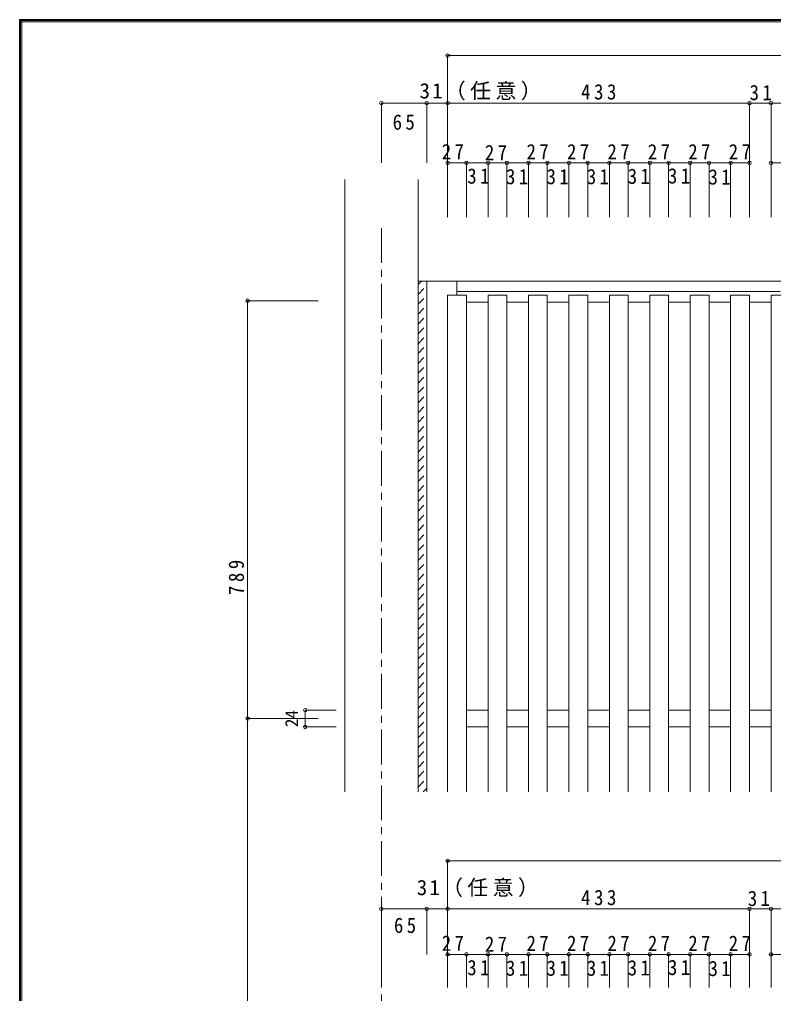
# Model space of a CAD drawing. Units: millimetres at full size, sheet at 1:10. Extents: x -2000 to 1900, y -1436 to 1392.
# Drawn here: x -2000 to -918, y -7 to 1392 of the extents above; entities that cross this region are included whole.
import ezdxf
from ezdxf.enums import TextEntityAlignment as Align

# ---------------------------------------------------------------- set-up
doc = ezdxf.new("R2010")
doc.units = ezdxf.units.MM
doc.header["$LTSCALE"] = 10
doc.header["$PDMODE"] = 32
doc.header["$PDSIZE"] = 5
doc.linetypes.add('CHAIN1', pattern=[8, 5, -1, 1, -1])
doc.linetypes.add('DASHED1', pattern=[1.8, 1.2, -0.6])
for name, color, linetype, lineweight in [('0-1_通り芯', 3, 'CHAIN1', 18), ('0-2_柱', 7, 'Continuous', 18), ('0-3_仕上', 7, 'Continuous', 18), ('0-A_文字', 7, 'Continuous', 18), ('0-B_寸法', 3, 'Continuous', 18), ('0-C_ハッチ', 3, 'Continuous', 18), ('F-0_F-0ﾚｲﾔ', 6, 'Continuous', 9)]:
    doc.layers.add(name, color=color, linetype=linetype, lineweight=lineweight)
doc.styles.add('ＭＳ ゴシック', font='')
doc.styles.get('ＭＳ ゴシック').set_extended_font_data('MS Gothic')

msp = doc.modelspace()

# ---------------------------------------------------------------- linework, layer by layer
at = {"layer": '0-1_通り芯'}
msp.add_line((-1480.81, 1092.26), (-1480.81, -1235.93), dxfattribs=at)
at = {"layer": '0-2_柱'}
for p, q in [((-1533.31, 1161.88), (-1533.31, 283.09)), ((-1428.31, 1161.88), (-1428.31, 283.09)), ((-1415.81, 1016.02), (-1415.81, 283.09)), ((-1385.81, 996.02), (-1385.81, 283.09)), ((-921.81, 996.02), (-921.81, 283.09))]:
    msp.add_line(p, q, dxfattribs=at)
at = {"layer": '0-3_仕上'}
for p, q in [((-1428.31, 1016.02), (26.47, 1016.02)), ((-1372.81, 1016.02), (-1372.81, 996.02)), ((-1385.81, 996.02), (-1358.81, 996.02)), ((-1372.81, 1001.02), (-962.81, 1001.02)), ((-1358.81, 996.02), (-1358.81, 283.09)), ((-1327.81, 996.02), (-1300.81, 996.02)), ((-1327.81, 996.02), (-1327.81, 283.09)), ((-1300.81, 996.02), (-1300.81, 283.09)), ((-1269.81, 996.02), (-1242.81, 996.02)), ((-1269.81, 996.02), (-1269.81, 283.09)), ((-1242.81, 996.02), (-1242.81, 283.09)), ((-1211.81, 996.02), (-1184.81, 996.02)), ((-1211.81, 996.02), (-1211.81, 283.09)), ((-1184.81, 996.02), (-1184.81, 283.09)), ((-1153.81, 996.02), (-1126.81, 996.02)), ((-1153.81, 996.02), (-1153.81, 283.09)), ((-1126.81, 996.02), (-1126.81, 283.09)), ((-1095.81, 996.02), (-1068.81, 996.02)), ((-1095.81, 996.02), (-1095.81, 283.09)), ((-1068.81, 996.02), (-1068.81, 283.09)), ((-1037.81, 996.02), (-1010.81, 996.02)), ((-1037.81, 996.02), (-1037.81, 283.09)), ((-1010.81, 996.02), (-1010.81, 283.09)), ((-979.81, 996.02), (-952.81, 996.02)), ((-979.81, 996.02), (-979.81, 283.09)), ((-952.81, 996.02), (-952.81, 283.09)), ((-921.81, 996.02), (-894.81, 996.02)), ((-1358.81, 986.02), (-1328.81, 986.02)), ((-1300.81, 986.02), (-1269.81, 986.02)), ((-1242.81, 986.02), (-1211.81, 986.02)), ((-1184.81, 986.02), (-1153.81, 986.02)), ((-1126.81, 986.02), (-1095.81, 986.02)), ((-1068.81, 986.02), (-1037.81, 986.02)), ((-1010.81, 986.02), (-979.81, 986.02)), ((-1358.81, 400.14), (-1327.81, 400.14)), ((-1300.81, 400.14), (-1269.81, 400.14)), ((-1242.81, 400.14), (-1211.81, 400.14)), ((-1184.81, 400.14), (-1153.81, 400.14)), ((-1126.81, 400.14), (-1095.81, 400.14)), ((-1068.81, 400.14), (-1037.81, 400.14)), ((-1010.81, 400.14), (-979.81, 400.14)), ((-952.81, 400.14), (-921.81, 400.14)), ((-1358.81, 376.14), (-1327.81, 376.14)), ((-1300.81, 376.14), (-1269.81, 376.14)), ((-1242.81, 376.14), (-1211.81, 376.14)), ((-1184.81, 376.14), (-1153.81, 376.14)), ((-1126.81, 376.14), (-1095.81, 376.14)), ((-1068.81, 376.14), (-1037.81, 376.14)), ((-1010.81, 376.14), (-979.81, 376.14)), ((-952.81, 376.14), (-921.81, 376.14))]:
    msp.add_line(p, q, dxfattribs=at)
at = {"layer": '0-A_文字'}
for p, q in [((-962.81, 1001.02), (-908.81, 1001.02)), ((-952.81, 986.02), (-921.81, 986.02))]:
    msp.add_line(p, q, dxfattribs=at)
at = {"layer": '0-B_寸法', "color": 4, "lineweight": 9}
for p, q in [((-1385.81, 1339.87), (-1385.81, 1271.49)), ((-1385.81, 1339.87), (-24.81, 1339.87)), ((-1590.07, 400.14), (-1590.07, 376.14)), ((-1590.07, 400.14), (-1545.9, 400.14)), ((-1590.07, 376.14), (-1545.9, 376.14))]:
    msp.add_line(p, q, dxfattribs=at)
at = {"layer": '0-B_寸法'}
for p, q in [((-1480.81, 1271.49), (-1415.81, 1271.49)), ((-1480.81, 1271.49), (-1480.81, 1185.91)), ((-1415.81, 1271.49), (-1415.81, 1185.91)), ((-1415.81, 1271.49), (-1385.81, 1271.49)), ((-1385.81, 1271.49), (-1385.81, 1185.91)), ((-1385.81, 1271.49), (-24.81, 1271.49)), ((-952.81, 1271.49), (-952.81, 1185.91)), ((-921.81, 1271.49), (-921.81, 1185.91)), ((-1385.81, 1185.91), (-1358.81, 1185.91)), ((-1385.81, 1185.91), (-1385.81, 1107.76)), ((-1358.81, 1185.91), (-1358.81, 1107.76)), ((-1358.81, 1185.91), (-1327.81, 1185.91)), ((-1327.81, 1185.91), (-1327.81, 1107.76)), ((-1327.81, 1185.91), (-1300.81, 1185.91)), ((-1300.81, 1185.91), (-1300.81, 1107.76)), ((-1300.81, 1185.91), (-1269.81, 1185.91)), ((-1269.81, 1185.91), (-1269.81, 1107.76)), ((-1269.81, 1185.91), (-1242.81, 1185.91)), ((-1242.81, 1185.91), (-1242.81, 1107.76)), ((-1242.81, 1185.91), (-1211.81, 1185.91)), ((-1211.81, 1185.91), (-1211.81, 1107.76)), ((-1211.81, 1185.91), (-1184.81, 1185.91)), ((-1184.81, 1185.91), (-1184.81, 1107.76)), ((-1184.81, 1185.91), (-1153.81, 1185.91)), ((-1153.81, 1185.91), (-1153.81, 1107.76)), ((-1153.81, 1185.91), (-1126.81, 1185.91)), ((-1126.81, 1185.91), (-1126.81, 1107.76)), ((-1126.81, 1185.91), (-1095.81, 1185.91)), ((-1095.81, 1185.91), (-1095.81, 1107.76)), ((-1095.81, 1185.91), (-1068.81, 1185.91)), ((-1068.81, 1185.91), (-1068.81, 1107.76)), ((-1068.81, 1185.91), (-1037.81, 1185.91)), ((-1037.81, 1185.91), (-1037.81, 1107.76)), ((-1037.81, 1185.91), (-1010.81, 1185.91)), ((-1010.81, 1185.91), (-1010.81, 1107.76)), ((-1010.81, 1185.91), (-979.81, 1185.91)), ((-979.81, 1185.91), (-979.81, 1107.76)), ((-979.81, 1185.91), (-952.81, 1185.91)), ((-952.81, 1185.91), (-952.81, 1107.76)), ((-921.81, 1185.91), (-894.81, 1185.91)), ((-921.81, 1185.91), (-921.81, 1107.76)), ((-1672.71, 988.02), (-1571.72, 988.02)), ((-1672.71, 988.02), (-1672.71, 388.14)), ((-1672.71, 388.14), (-1571.72, 388.14)), ((-1672.71, 388.14), (-1672.71, -449.45)), ((-1385.81, 184.07), (-1385.81, 114.98)), ((-1480.81, 114.98), (-1415.81, 114.98)), ((-1480.81, 114.98), (-1480.81, 49.7)), ((-1415.81, 114.98), (-1385.81, 114.98)), ((-1415.81, 114.98), (-1415.81, 49.7)), ((-1385.81, 114.98), (-1385.81, 49.7)), ((-1385.81, 114.98), (-24.81, 114.98)), ((-952.81, 114.98), (-952.81, 49.7)), ((-921.81, 114.98), (-921.81, 49.7)), ((-1385.81, 49.7), (-1358.81, 49.7)), ((-1385.81, 49.7), (-1385.81, 1.95)), ((-1358.81, 49.7), (-1358.81, 1.95)), ((-1358.81, 49.7), (-1327.81, 49.7)), ((-1327.81, 49.7), (-1327.81, 1.95)), ((-1327.81, 49.7), (-1300.81, 49.7)), ((-1300.81, 49.7), (-1300.81, 1.95)), ((-1300.81, 49.7), (-1269.81, 49.7)), ((-1269.81, 49.7), (-1269.81, 1.95)), ((-1269.81, 49.7), (-1242.81, 49.7)), ((-1242.81, 49.7), (-1242.81, 1.95)), ((-1242.81, 49.7), (-1211.81, 49.7)), ((-1211.81, 49.7), (-1211.81, 1.95)), ((-1211.81, 49.7), (-1184.81, 49.7)), ((-1184.81, 49.7), (-1184.81, 1.95)), ((-1184.81, 49.7), (-1153.81, 49.7)), ((-1153.81, 49.7), (-1153.81, 1.95)), ((-1153.81, 49.7), (-1126.81, 49.7)), ((-1126.81, 49.7), (-1126.81, 1.95)), ((-1126.81, 49.7), (-1095.81, 49.7)), ((-1095.81, 49.7), (-1095.81, 1.95)), ((-1095.81, 49.7), (-1068.81, 49.7)), ((-1068.81, 49.7), (-1068.81, 1.95)), ((-1068.81, 49.7), (-1037.81, 49.7)), ((-1037.81, 49.7), (-1037.81, 1.95)), ((-1037.81, 49.7), (-1010.81, 49.7)), ((-1010.81, 49.7), (-1010.81, 1.95)), ((-1010.81, 49.7), (-979.81, 49.7)), ((-979.81, 49.7), (-979.81, 1.95)), ((-979.81, 49.7), (-952.81, 49.7)), ((-952.81, 49.7), (-952.81, 1.95)), ((-921.81, 49.7), (-894.81, 49.7)), ((-921.81, 49.7), (-921.81, 1.95))]:
    msp.add_line(p, q, dxfattribs=at)
msp.add_lwpolyline([(-1385.81, 184.07), (-24.81, 184.07), (-24.81, 49.7)], dxfattribs=at)
at = {"layer": '0-B_寸法', "color": 4}
for p in [(-1385.81, 1339.87), (-1590.07, 400.14), (-1590.07, 376.14), (-1385.81, 184.07)]:
    msp.add_point(p, dxfattribs=at)
at = {"layer": '0-B_寸法'}
for p in [(-1480.81, 1271.49), (-1415.81, 1271.49), (-1385.81, 1271.49), (-952.81, 1271.49), (-921.81, 1271.49), (-1385.81, 1185.91), (-1358.81, 1185.91), (-1327.81, 1185.91), (-1300.81, 1185.91), (-1269.81, 1185.91), (-1242.81, 1185.91), (-1211.81, 1185.91), (-1184.81, 1185.91), (-1153.81, 1185.91), (-1126.81, 1185.91), (-1095.81, 1185.91), (-1068.81, 1185.91), (-1037.81, 1185.91), (-1010.81, 1185.91), (-979.81, 1185.91), (-952.81, 1185.91), (-921.81, 1185.91), (-1672.71, 988.02), (-1672.71, 388.14), (-1480.81, 114.98), (-1415.81, 114.98), (-1385.81, 114.98), (-952.81, 114.98), (-921.81, 114.98), (-1385.81, 49.7), (-1358.81, 49.7), (-1327.81, 49.7), (-1300.81, 49.7), (-1269.81, 49.7), (-1242.81, 49.7), (-1211.81, 49.7), (-1184.81, 49.7), (-1153.81, 49.7), (-1126.81, 49.7), (-1095.81, 49.7), (-1068.81, 49.7), (-1037.81, 49.7), (-1010.81, 49.7), (-979.81, 49.7), (-952.81, 49.7), (-921.81, 49.7)]:
    msp.add_point(p, dxfattribs=at)
at = {"layer": '0-C_ハッチ', "linetype": 'DASHED1'}
for p, q in [((-1428.31, 1011.12), (-1423.41, 1016.02)), ((-1428.31, 996.98), (-1415.81, 1009.48)), ((-1428.31, 982.84), (-1415.81, 995.34)), ((-1428.31, 968.7), (-1415.81, 981.2)), ((-1428.31, 954.55), (-1415.81, 967.05)), ((-1428.31, 940.41), (-1415.81, 952.91)), ((-1428.31, 926.27), (-1415.81, 938.77)), ((-1428.31, 912.13), (-1415.81, 924.63)), ((-1428.31, 897.98), (-1415.81, 910.48)), ((-1428.31, 883.84), (-1415.81, 896.34)), ((-1428.31, 869.7), (-1415.81, 882.2)), ((-1428.31, 855.56), (-1415.81, 868.06)), ((-1428.31, 841.42), (-1415.81, 853.92)), ((-1428.31, 827.27), (-1415.81, 839.77)), ((-1428.31, 813.13), (-1415.81, 825.63)), ((-1428.31, 798.99), (-1415.81, 811.49)), ((-1428.31, 784.85), (-1415.81, 797.35)), ((-1428.31, 770.71), (-1415.81, 783.21)), ((-1428.31, 756.56), (-1415.81, 769.06)), ((-1428.31, 742.42), (-1415.81, 754.92)), ((-1428.31, 728.28), (-1415.81, 740.78)), ((-1428.31, 714.14), (-1415.81, 726.64)), ((-1428.31, 699.99), (-1415.81, 712.49)), ((-1428.31, 685.85), (-1415.81, 698.35)), ((-1428.31, 671.71), (-1415.81, 684.21)), ((-1428.31, 657.57), (-1415.81, 670.07)), ((-1428.31, 643.43), (-1415.81, 655.93)), ((-1428.31, 629.28), (-1415.81, 641.78)), ((-1428.31, 615.14), (-1415.81, 627.64)), ((-1428.31, 601), (-1415.81, 613.5)), ((-1428.31, 586.86), (-1415.81, 599.36)), ((-1428.31, 572.72), (-1415.81, 585.22)), ((-1428.31, 558.57), (-1415.81, 571.07)), ((-1428.31, 544.43), (-1415.81, 556.93)), ((-1428.31, 530.29), (-1415.81, 542.79)), ((-1428.31, 516.15), (-1415.81, 528.65)), ((-1428.31, 502), (-1415.81, 514.5)), ((-1428.31, 487.86), (-1415.81, 500.36)), ((-1428.31, 473.72), (-1415.81, 486.22)), ((-1428.31, 459.58), (-1415.81, 472.08)), ((-1428.31, 445.44), (-1415.81, 457.94)), ((-1428.31, 431.29), (-1415.81, 443.79)), ((-1428.31, 417.15), (-1415.81, 429.65)), ((-1428.31, 403.01), (-1415.81, 415.51)), ((-1428.31, 388.87), (-1415.81, 401.37)), ((-1428.31, 374.73), (-1415.81, 387.23)), ((-1428.31, 360.58), (-1415.81, 373.08)), ((-1428.31, 346.44), (-1415.81, 358.94)), ((-1428.31, 332.3), (-1415.81, 344.8)), ((-1428.31, 318.16), (-1415.81, 330.66)), ((-1428.31, 304.01), (-1415.81, 316.51)), ((-1428.31, 289.87), (-1415.81, 302.37)), ((-1420.94, 283.09), (-1415.81, 288.23))]:
    msp.add_line(p, q, dxfattribs=at)
at = {"layer": 'F-0_F-0ﾚｲﾔ'}
for p, q in [((-2000, 1391.67), (1900, 1391.67)), ((-2000, 1391.67), (-2000, -1401.67)), ((-2000, 1390), (1900, 1390)), ((-2000, 1388.33), (1900, 1388.33)), ((-1998.33, 1391.67), (-1998.33, -1401.67)), ((-1996.67, 1391.67), (-1996.67, -1401.67))]:
    msp.add_line(p, q, dxfattribs=at)

# ---------------------------------------------------------------- texts
at = {"layer": '0-A_文字', "char_height": 21.99, "attachment_point": 7, "style": 'ＭＳ ゴシック'}
for insert in [(-952.59, 1275.49), (-955.21, 118.74)]:
    msp.add_mtext('\\T1.36;\\W0.9;31', dxfattribs=dict(at, insert=insert))
at = {"layer": '0-B_寸法', "color": 7, "style": 'ＭＳ ゴシック'}
msp.add_text('24', height=18.33, rotation=90, dxfattribs=at).set_placement((-1595.07, 375.64), align=Align.BOTTOM_LEFT)
at = {"layer": '0-B_寸法', "color": 7, "char_height": 21.99, "attachment_point": 7, "style": 'ＭＳ ゴシック'}
for s, insert in [('\\T1.21;31（任意）', (-1426.05, 1275.47)), ('\\T1.38;\\W0.9;433', (-1194.31, 1276.49)), ('\\T1.36;\\W0.9;65', (-1464.71, 1233.13)), ('\\T1.36;\\W0.9;27', (-1394.22, 1191)), ('\\T1.36;\\W0.9;27', (-1332.4, 1189.65)), ('\\T1.36;\\W0.9;27', (-1272.56, 1190.91)), ('\\T1.36;\\W0.9;27', (-1214.56, 1190.91)), ('\\T1.36;\\W0.9;27', (-1156.56, 1190.91)), ('\\T1.36;\\W0.9;27', (-1098.56, 1190.91)), ('\\T1.36;\\W0.9;27', (-1040.56, 1190.91)), ('\\T1.36;\\W0.9;27', (-982.56, 1190.91)), ('\\T1.36;\\W0.9;31', (-1357.61, 1155.61)), ('\\T1.36;\\W0.9;31', (-1302.06, 1154.83)), ('\\T1.36;\\W0.9;31', (-1243.86, 1154.83)), ('\\T1.36;\\W0.9;31', (-1186.15, 1154.83)), ('\\T1.36;\\W0.9;31', (-1127.45, 1155.33)), ('\\T1.36;\\W0.9;31', (-1069.75, 1155.83)), ('\\T1.36;\\W0.9;31', (-1011.54, 1154.33)), ('\\T1.21;31（任意）', (-1430, 131.81)), ('\\T1.38;\\W0.9;433', (-1194.31, 119.98)), ('\\T1.36;\\W0.9;65', (-1462.79, 80.09)), ('\\T1.36;\\W0.9;27', (-1394.22, 54.79)), ('\\T1.36;\\W0.9;27', (-1332.4, 53.44)), ('\\T1.36;\\W0.9;27', (-1272.56, 54.7)), ('\\T1.36;\\W0.9;27', (-1214.56, 54.7)), ('\\T1.36;\\W0.9;27', (-1156.56, 54.7)), ('\\T1.36;\\W0.9;27', (-1098.56, 54.7)), ('\\T1.36;\\W0.9;27', (-1040.56, 54.7)), ('\\T1.36;\\W0.9;27', (-982.56, 54.7)), ('\\T1.36;\\W0.9;31', (-1357.61, 19.4)), ('\\T1.36;\\W0.9;31', (-1302.06, 18.62)), ('\\T1.36;\\W0.9;31', (-1243.86, 18.62)), ('\\T1.36;\\W0.9;31', (-1186.15, 18.62)), ('\\T1.36;\\W0.9;31', (-1127.45, 19.12)), ('\\T1.36;\\W0.9;31', (-1069.75, 19.62)), ('\\T1.36;\\W0.9;31', (-1011.54, 18.12))]:
    msp.add_mtext(s, dxfattribs=dict(at, insert=insert))
at = {"layer": '0-B_寸法', "color": 7, "insert": (-1677.71, 565.52), "char_height": 21.99, "attachment_point": 7, "rotation": 90, "style": 'ＭＳ ゴシック'}
msp.add_mtext('\\T1.38;\\W0.9;789', dxfattribs=at)

doc.saveas('drawing.dxf')
